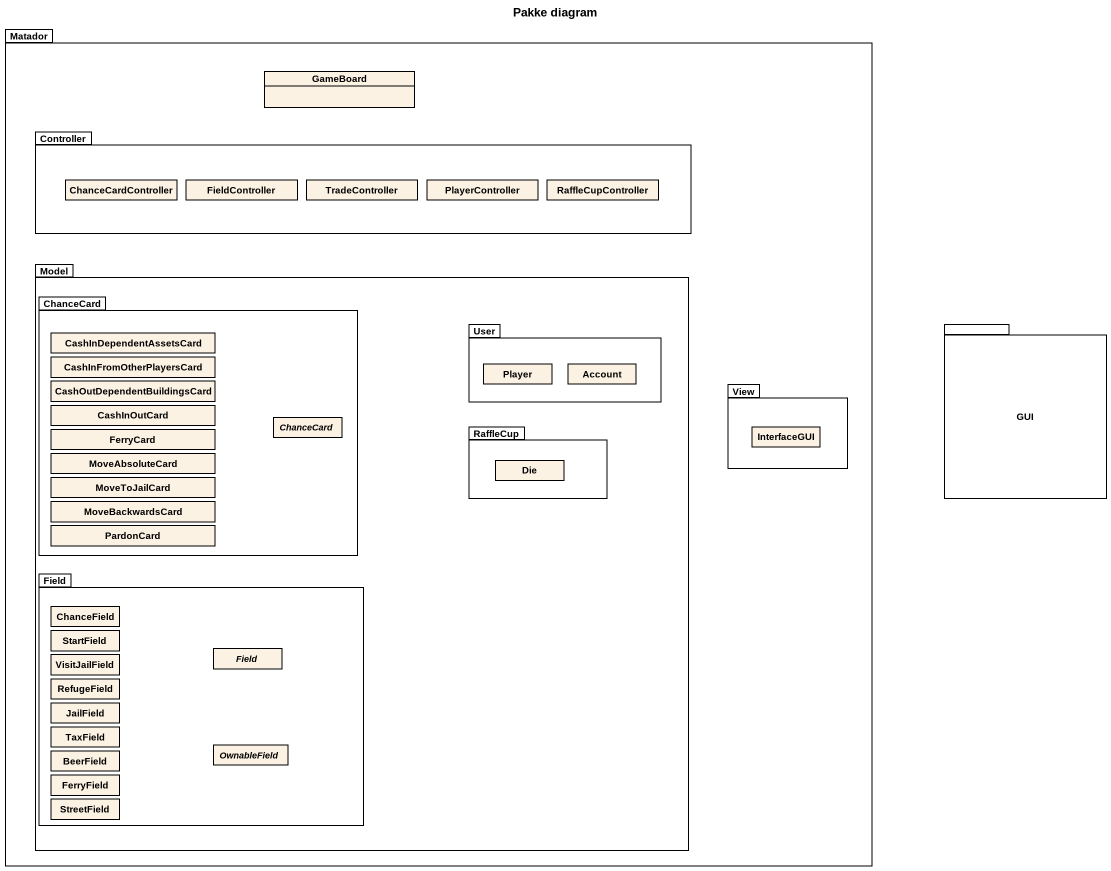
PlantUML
@startuml
title Pakke diagram
hide circle
hide empty members
package Matador {
  class GameBoard
  package Controller {
    class ChanceCardController
    class FieldController
    class TradeController
    class PlayerController
    class RaffleCupController
  }
  package Model {
    package ChanceCard {
      class CashInDependentAssetsCard
      class CashInFromOtherPlayersCard
      class "CashOutDependentBuildingsCard" as CashOutDependentBuildingsCar
      class CashInOutCard
      class FerryCard
      abstract class "ChanceCard" as ChanceCard_2
      class MoveAbsoluteCard
      class MoveToJailCard
      class MoveBackwardsCard
      class PardonCard
    }
    package User {
      class Player
      class Account
    }
    package RaffleCup {
      class Die
    }
    package Field {
      class ChanceField
      class StartField
      class VisitJailField
      class RefugeField
      abstract class "Field" as Field_2
      class JailField
      class TaxField
      class BeerField
      abstract class OwnableField
      class FerryField
      class StreetField
    }
  }
  package View {
    class InterfaceGUI
  }
}
package GUI {
}
@enduml
